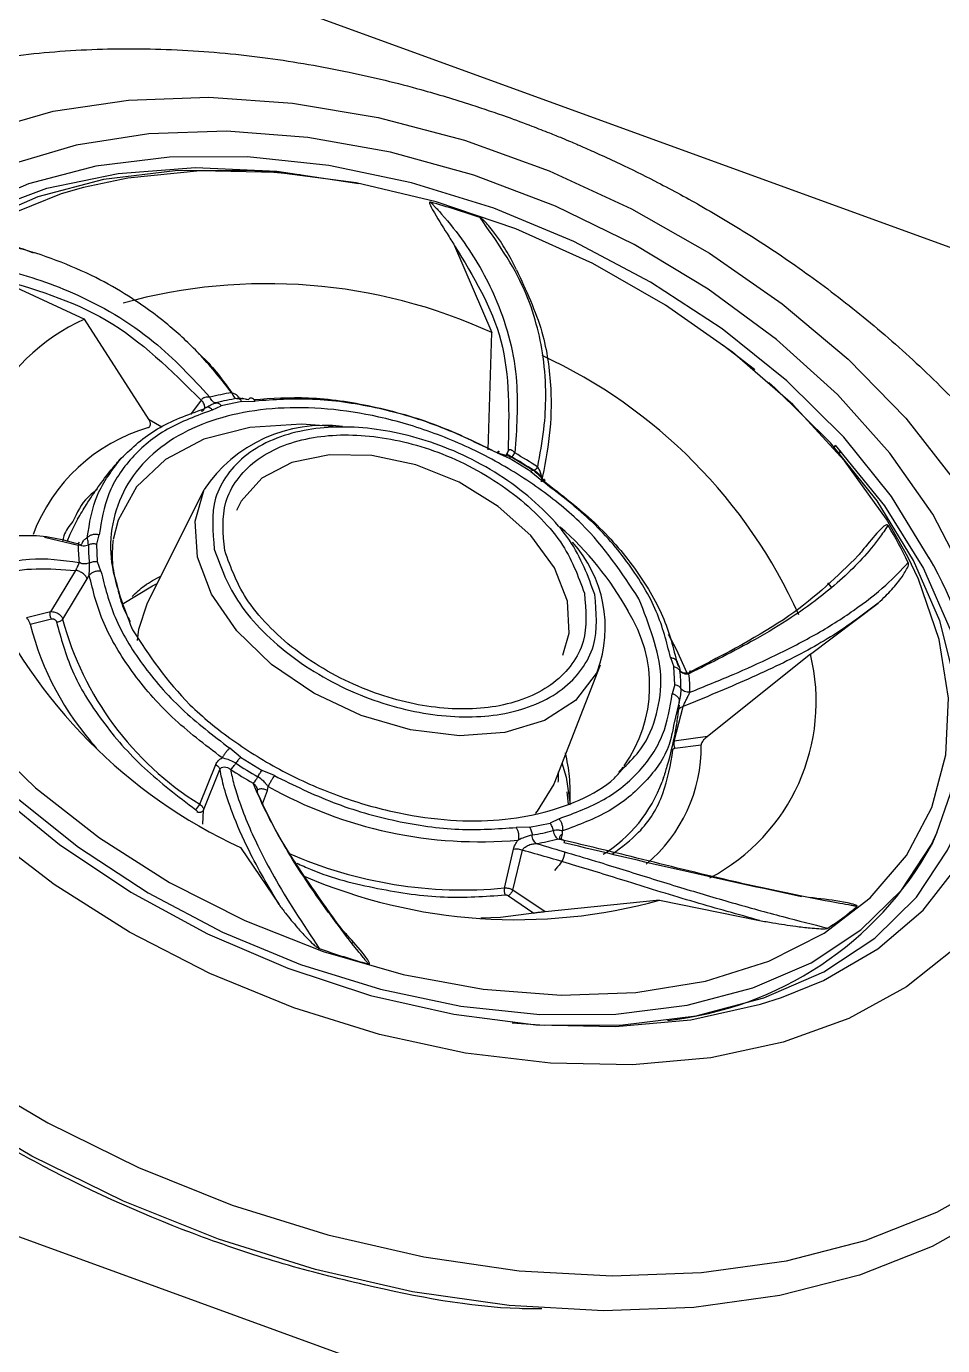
# Model space of a CAD drawing. Header units: inches. Extents: x 2 to 86, y -22 to 129.
# Drawn here: x 54.142 to 55.202, y 38.927 to 40.452 of the extents above; entities that cross this region are included whole.
import ezdxf

# ---------------------------------------------------------------- set-up
doc = ezdxf.new("R2010")
doc.units = ezdxf.units.IN
doc.header["$MEASUREMENT"] = 0
doc.layers.add('BDIM_CYAN', color=4, linetype='Continuous')

# ---------------------------------------------------------------- blocks, each defined once
blk = doc.blocks.new('2020 RHYTHM')
at = {"layer": 'BDIM_CYAN', "color": 3}
for p, q in [((49.4073, 40.4596), (54.3502, 38.6606)), ((49.1528, 39.0163), (54.7001, 36.9972))]:
    blk.add_line(p, q, dxfattribs=at)
at = {"layer": 'BDIM_CYAN'}
for p, q in [((52.2642, 39.2131), (52.3072, 39.1129)), ((51.7316, 39.1766), (51.8361, 39.1282)), ((51.911, 39.0119), (51.8361, 39.1282)), ((52.3028, 38.977), (52.3072, 39.1129)), ((52.5747, 39.0983), (52.6107, 39.0704)), ((52.6045, 39.0747), (52.605, 39.075)), ((52.6107, 39.0704), (52.6104, 39.0698)), ((51.9711, 39.0346), (51.9589, 39.0179)), ((51.9841, 39.0233), (51.9944, 39.0282)), ((52.0181, 39.0332), (51.9944, 39.0282)), ((52.0181, 39.0332), (52.0335, 39.0335)), ((51.9255, 39.0035), (51.911, 39.0119)), ((52.7032, 38.9803), (52.7042, 38.9826)), ((52.3133, 38.9735), (52.3274, 38.9674)), ((52.3147, 38.9732), (52.3298, 38.9692)), ((52.326, 38.9757), (52.3229, 38.9699)), ((52.3523, 38.9521), (52.3274, 38.9674)), ((52.3293, 38.9695), (52.3549, 38.9537)), ((52.7098, 38.9765), (52.7087, 38.9741)), ((52.7115, 38.9745), (52.7093, 38.9734)), ((52.3523, 38.9521), (52.3648, 38.9416)), ((51.9085, 38.7991), (51.9745, 38.9312)), ((51.7901, 38.8762), (51.8288, 38.8669)), ((51.8503, 38.868), (51.8531, 38.8788)), ((51.8514, 38.8477), (51.8503, 38.868)), ((51.8552, 38.8368), (51.8514, 38.8477)), ((51.8259, 38.8377), (51.7968, 38.7899)), ((51.811, 38.7814), (51.8392, 38.828)), ((51.8392, 38.828), (51.8416, 38.8321)), ((52.6952, 38.8235), (52.6997, 38.8182)), ((52.6755, 38.7407), (52.754, 38.8)), ((51.7968, 38.7899), (51.769, 38.7828)), ((51.7734, 38.7755), (51.798, 38.7817)), ((52.5137, 38.7371), (52.5176, 38.7261)), ((52.6755, 38.7407), (52.5566, 38.6458)), ((52.4323, 38.7281), (52.3787, 38.5905)), ((52.5187, 38.7059), (52.5176, 38.7261)), ((52.5211, 38.7325), (52.5236, 38.7261)), ((52.5187, 38.7059), (52.5158, 38.6951)), ((52.5239, 38.6857), (52.5174, 38.6584)), ((52.5181, 38.6403), (52.5284, 38.6805)), ((52.5236, 38.682), (52.5226, 38.6747)), ((52.5566, 38.6458), (52.5181, 38.6403)), ((52.0167, 38.6217), (52.0041, 38.6322)), ((52.5187, 38.632), (52.5493, 38.6361)), ((51.9695, 38.5673), (51.9879, 38.6131)), ((52.0167, 38.6217), (52.0415, 38.6064)), ((51.9739, 38.5605), (51.9927, 38.6075)), ((52.0557, 38.6004), (52.0415, 38.6064)), ((52.5058, 38.5986), (52.504, 38.5931)), ((52.0421, 38.5679), (52.0479, 38.5833)), ((52.0479, 38.5833), (52.0486, 38.5879)), ((52.396, 38.5675), (52.3944, 38.5818)), ((51.9732, 38.5444), (51.9739, 38.5605)), ((52.3508, 38.5407), (52.3355, 38.5404)), ((52.3508, 38.5407), (52.3746, 38.5456)), ((52.3849, 38.5505), (52.3746, 38.5456)), ((52.3875, 38.5267), (52.3888, 38.5326)), ((52.3888, 38.5326), (52.3887, 38.5364)), ((52.8219, 38.5345), (52.8154, 38.5199)), ((52.0166, 38.5172), (52.0612, 38.4512)), ((52.3218, 38.4704), (52.3324, 38.5155)), ((52.3315, 38.4681), (52.3425, 38.5142)), ((52.3265, 38.4614), (52.3557, 38.4413)), ((52.3687, 38.4428), (52.3315, 38.4681)), ((52.5011, 38.4563), (52.3687, 38.4428)), ((52.5011, 38.4563), (52.6168, 38.4329)), ((52.148, 38.4066), (52.1451, 38.4072))]:
    blk.add_line(p, q, dxfattribs=at)
at = {"layer": 'BDIM_CYAN', "flags": 128}
for points in [[(52.8431, 38.401), (52.7868, 38.3562), (52.7201, 38.3196), (52.6441, 38.2921), (52.5603, 38.2742), (52.47, 38.266), (52.3749, 38.2679), (52.2768, 38.2796), (52.1773, 38.3012), (52.0782, 38.332), (51.9813, 38.3717), (51.8884, 38.4195), (51.8011, 38.4745), (51.7209, 38.5357)], [(51.7198, 39.3458), (51.7999, 39.3686), (51.8871, 39.3817), (51.98, 39.3848), (52.0768, 39.378), (52.1759, 39.3613), (52.2754, 39.3351), (52.3736, 39.2997), (52.4687, 39.2559), (52.559, 39.2044), (52.643, 39.1461), (52.7191, 39.0821), (52.7859, 39.0136), (52.8423, 38.9416)], [(52.6421, 38.3438), (52.6905, 38.3635), (52.7536, 38.4), (52.806, 38.4448), (52.8466, 38.4971)], [(52.8545, 38.8308), (52.8169, 38.9028), (52.7673, 38.9734), (52.7067, 39.0412), (52.6363, 39.1048), (52.5574, 39.163), (52.4717, 39.2147), (52.3807, 39.2588), (52.2862, 39.2946), (52.1901, 39.3213), (52.0943, 39.3384), (52.0005, 39.3455), (51.9107, 39.3425), (51.8266, 39.3296), (51.7498, 39.3068)], [(51.6942, 38.2576), (51.7939, 38.1987), (51.8987, 38.1472), (52.0071, 38.1038), (52.1176, 38.0692), (52.2287, 38.0438), (52.3387, 38.0279), (52.4463, 38.0219), (52.5497, 38.0257), (52.6477, 38.0394), (52.7388, 38.0627), (52.8217, 38.0954), (52.8953, 38.1368)], [(52.8129, 38.852), (52.7693, 38.923), (52.7141, 38.9918), (52.6483, 39.057), (52.5734, 39.1172), (52.4907, 39.1712), (52.4021, 39.218), (52.3093, 39.2565), (52.2141, 39.2861), (52.1187, 39.306), (52.0248, 39.3159), (51.9344, 39.3156), (51.8493, 39.3051), (51.7713, 39.2846), (51.702, 39.2545), (51.6427, 39.2154), (51.5947, 39.1681), (51.5589, 39.1137), (51.5522, 39.0996)], [(51.5613, 39.1155), (51.6015, 39.1692), (51.6542, 39.2151), (51.7183, 39.2521), (51.7925, 39.2796), (51.8751, 39.2968), (51.9645, 39.3035), (52.0586, 39.2994), (52.1534, 39.2852)], [(51.9409, 39.2999), (51.8582, 39.2896), (51.7824, 39.2697), (51.715, 39.2404), (51.6574, 39.2025), (51.6107, 39.1565), (51.576, 39.1036), (51.5695, 39.0901)], [(52.7882, 38.8533), (52.7636, 38.8968), (52.7148, 38.9646), (52.6551, 39.0295), (52.5856, 39.0899), (52.508, 39.1446), (52.4238, 39.1925), (52.3348, 39.2326), (52.243, 39.2639), (52.1503, 39.2858), (52.0586, 39.2978), (51.97, 39.2998), (51.8863, 39.2915), (51.835, 39.2807)], [(52.0857, 39.2953), (52.0288, 39.3002), (51.9409, 39.2999)], [(51.835, 39.2807), (51.8093, 39.2733), (51.7406, 39.2456), (51.6817, 39.2088), (51.6339, 39.1637), (51.5982, 39.1115), (51.5753, 39.0531), (51.5657, 38.9897), (51.5697, 38.9229), (51.5871, 38.8539), (51.6176, 38.7843)], [(52.891, 38.0978), (52.8164, 38.0558), (52.7324, 38.0227), (52.6401, 37.9991), (52.5409, 37.9853), (52.4361, 37.9814), (52.3272, 37.9875), (52.2156, 38.0035), (52.1031, 38.0293), (51.9912, 38.0644), (51.8814, 38.1083), (51.7752, 38.1605), (51.6743, 38.2201)], [(51.5695, 39.0901), (51.5538, 39.0447), (51.5448, 38.9811), (51.5489, 38.9141), (51.5663, 38.845), (51.5965, 38.7752), (51.6388, 38.7062), (51.6925, 38.6393), (51.7564, 38.576), (51.8293, 38.5175), (51.9097, 38.4649), (51.9958, 38.4195), (52.0861, 38.382), (52.1785, 38.3533), (52.2713, 38.3339), (52.3626, 38.3243), (52.4505, 38.3246), (52.5332, 38.3348), (52.609, 38.3548), (52.6764, 38.384), (52.734, 38.422), (52.7807, 38.4679), (52.8154, 38.5208), (52.8219, 38.5344)], [(52.8219, 38.5344), (52.8376, 38.5797), (52.8466, 38.6433), (52.8424, 38.7103), (52.8251, 38.7794), (52.7949, 38.8492), (52.7526, 38.9182), (52.6989, 38.9851), (52.6349, 39.0485), (52.6276, 39.0549)], [(52.1239, 39.0042), (52.0872, 39.0067), (52.0274, 39.003), (51.9741, 38.9893), (51.9298, 38.9661), (51.8963, 38.9344), (51.8752, 38.8958), (51.8694, 38.8734)], [(52.7042, 38.9826), (52.7613, 38.9124), (52.8062, 38.8399), (52.8381, 38.7665), (52.8561, 38.6938), (52.86, 38.6234), (52.8496, 38.5567), (52.8376, 38.5215)], [(52.3946, 38.8022), (52.3795, 38.8406), (52.3522, 38.878), (52.3146, 38.9117), (52.2693, 38.9396), (52.2194, 38.9597), (52.1683, 38.9705), (52.1194, 38.9715), (52.0761, 38.9625), (52.0414, 38.9442), (52.0175, 38.9177), (52.0121, 38.9069)], [(51.9668, 38.8532), (51.964, 38.8946), (51.9745, 38.9312)], [(51.8163, 38.871), (51.8196, 38.8796), (51.8292, 38.8988)], [(51.6176, 38.7843), (51.6605, 38.7154), (51.7149, 38.6489), (51.7797, 38.5861), (51.8534, 38.5284), (51.9346, 38.4769), (52.0214, 38.4328), (52.112, 38.3971), (52.2045, 38.3704), (52.297, 38.3534), (52.3874, 38.3464), (52.4738, 38.3495), (52.5543, 38.3628), (52.6274, 38.3858), (52.6913, 38.4182), (52.7448, 38.4592), (52.7867, 38.508), (52.8161, 38.5635), (52.8323, 38.6245), (52.8352, 38.6898), (52.8244, 38.7579), (52.8004, 38.8274), (52.7882, 38.8533)], [(52.4294, 38.7213), (52.428, 38.7185), (52.4039, 38.6873), (52.368, 38.6641), (52.3224, 38.6502), (52.2698, 38.6466), (52.2132, 38.6533), (52.1559, 38.67), (52.1013, 38.6957), (52.0525, 38.729), (52.0124, 38.7679), (51.9832, 38.8101), (51.9668, 38.8532)], [(51.8797, 38.7985), (51.9147, 38.82), (51.9203, 38.8225)], [(51.8973, 38.7566), (51.8989, 38.7698), (51.9085, 38.7991)], [(52.3891, 38.7397), (52.3966, 38.7653), (52.3946, 38.8022)], [(52.5109, 38.7639), (52.5203, 38.7466), (52.5325, 38.7191)], [(51.5922, 38.7461), (51.6116, 38.717), (51.6668, 38.6477), (51.7325, 38.5818), (51.8073, 38.5208), (51.8898, 38.4657), (51.9784, 38.4176), (52.0714, 38.3776), (52.1669, 38.3463), (52.2631, 38.3244), (52.3581, 38.3122), (52.4501, 38.3101), (52.5373, 38.3181), (52.618, 38.336), (52.6421, 38.3438)], [(52.3882, 38.615), (52.393, 38.5988), (52.3977, 38.5673)], [(52.3787, 38.5905), (52.3597, 38.5591), (52.3574, 38.5565)], [(52.3975, 38.5668), (52.3976, 38.5679), (52.3977, 38.5846)], [(52.3306, 38.3147), (52.3682, 38.312), (52.4586, 38.3123), (52.5436, 38.3228), (52.6216, 38.3433), (52.691, 38.3734), (52.7502, 38.4125), (52.7982, 38.4597), (52.834, 38.5142), (52.8406, 38.5282)], [(52.3557, 38.4413), (52.3172, 38.4365), (52.2945, 38.4354)]]:
    blk.add_lwpolyline(points, dxfattribs=at)
at = {"layer": 'BDIM_CYAN'}
for centre, radius, start, end in [((51.9637, 38.2942), 1.007, 70.8814, 74.2885), ((52.0472, 38.5428), 0.6265, 65.4853, 105.3925), ((51.9314, 38.9173), 0.2315, 114.3025, 193.6942), ((52.1131, 38.5397), 0.6018, 24.1922, 65.2153), ((52.0592, 38.7271), 0.3205, 99.4756, 104.0669), ((52.0638, 38.7305), 0.3103, 99.4753, 104.0676), ((51.9666, 38.8084), 0.2026, 106.1854, 159.5625), ((52.1131, 38.8389), 0.1665, 82.5908, 146.344), ((52.0599, 38.5015), 0.54, 56.8296, 60.0036), ((52.0551, 38.4907), 0.5575, 56.8296, 60.0036), ((52.1534, 38.6192), 0.3554, 28.8684, 49.083), ((52.2948, 38.6043), 0.5502, 26.1355, 31.2337), ((52.0156, 38.8678), 0.1868, 179.8483, 186.4293), ((52.0216, 38.8668), 0.1809, 179.8483, 186.4293), ((52.2907, 38.7718), 0.1476, 339.9785, 41.9592), ((52.4922, 38.6615), 0.3731, 339.0694, 30.7162), ((52.2689, 39.0636), 0.6018, 204.1922, 245.2153), ((52.1615, 38.8751), 0.3629, 194.9678, 238.0384), ((52.3288, 38.7045), 0.1609, 324.7865, 32.4304), ((52.0998, 38.8586), 0.3369, 194.2816, 222.1367), ((52.4522, 38.6857), 0.23, 297.775, 13.8445), ((52.3449, 38.7015), 0.1809, 359.8483, 6.4293), ((52.5316, 38.7315), 0.0124, 240.713, 289.4296), ((52.3495, 38.6973), 0.1868, 359.8483, 6.4294), ((52.3724, 38.6338), 0.1769, 309.8153, 0.7458), ((52.5275, 38.6369), 0.0101, 159.7923, 208.6975), ((52.3066, 39.0668), 0.54, 236.8296, 240.0036), ((52.3099, 39.0744), 0.5575, 236.8296, 240.0036), ((52.293, 39.0226), 0.4987, 240.6555, 275.1344), ((52.3481, 38.6504), 0.1661, 301.9341, 339.8208), ((51.9494, 38.5771), 0.0223, 313.4393, 333.9202), ((52.3027, 38.8378), 0.3103, 279.4753, 284.0676), ((52.3059, 38.8379), 0.3204, 279.4753, 284.0676), ((52.2742, 38.9699), 0.5017, 246.2343, 275.4491), ((52.468, 38.7123), 0.3972, 276.1069, 331.0339), ((52.3353, 39.0559), 0.6221, 246.7799, 285.4566), ((52.3314, 38.4675), 0.01, 162.9052, 209.8396), ((52.5065, 38.7136), 0.3459, 303.1655, 310.1135), ((52.4373, 39.3519), 1.007, 250.8814, 254.2885)]:
    blk.add_arc(centre, radius, start, end, dxfattribs=at)
for points, knots in [([(51.4487, 39.332), (51.4643, 39.3412), (51.504, 39.3646), (51.5755, 39.3928), (51.6617, 39.4178), (51.7536, 39.4341), (51.85, 39.4418), (51.9487, 39.4408), (52.0463, 39.4316), (52.1386, 39.4157), (52.2173, 39.3966), (52.2781, 39.3783), (52.3208, 39.3638), (52.3508, 39.3526), (52.3719, 39.3444), (52.3868, 39.3384), (52.3972, 39.334), (52.4046, 39.3309), (52.4098, 39.3286), (52.4155, 39.3262), (52.4195, 39.3244), (52.4223, 39.3231)], [0, 0, 0, 0, 0.06191, 0.156842, 0.250113, 0.345909, 0.443522, 0.540165, 0.635517, 0.725691, 0.80583, 0.862631, 0.902841, 0.93129, 0.951412, 0.965642, 0.975705, 0.98282, 0.987852, 0.99141, 1, 1, 1, 1]), ([(52.4223, 39.3231), (52.4255, 39.3217), (52.4364, 39.3168), (52.4609, 39.3055), (52.5, 39.2862), (52.5518, 39.2582), (52.6119, 39.2221), (52.6765, 39.1782), (52.7425, 39.1273), (52.8076, 39.0699), (52.8701, 39.006), (52.928, 38.9365), (52.9802, 38.8611), (53.025, 38.781), (53.0594, 38.6986), (53.077, 38.6408), (53.0827, 38.6111), (53.0832, 38.6081)], [0, 0, 0, 0, 0.00958, 0.0332226, 0.074993, 0.1305625, 0.1967934, 0.2705961, 0.349877, 0.4331513, 0.5199221, 0.6103535, 0.7024394, 0.7984501, 0.8966915, 0.9895439, 1, 1, 1, 1]), ([(52.2364, 39.2636), (52.2363, 39.2637), (52.236, 39.2637), (52.2357, 39.2637), (52.2354, 39.2636), (52.2352, 39.2633), (52.2351, 39.2626), (52.2359, 39.2596), (52.2425, 39.2477), (52.2527, 39.2318), (52.2613, 39.2178), (52.2642, 39.2131)], [0, 0, 0, 0, 0.005501, 0.011055, 0.016084, 0.02158, 0.030977, 0.060324, 0.195274, 0.730604, 1, 1, 1, 1]), ([(52.2364, 39.2636), (52.2369, 39.2631), (52.2384, 39.2616), (52.2426, 39.257), (52.2558, 39.2425), (52.2835, 39.2075), (52.3185, 39.1446), (52.34, 39.0621), (52.3358, 39.0012), (52.3339, 38.9736)], [0, 0, 0, 0, 0.007325, 0.019566, 0.058651, 0.192116, 0.441769, 0.746986, 1, 1, 1, 1]), ([(52.3356, 39.1854), (52.3335, 39.1895), (52.3281, 39.2007), (52.3189, 39.216), (52.3094, 39.2294), (52.3029, 39.2373), (52.2986, 39.2418), (52.296, 39.2442), (52.2944, 39.2453), (52.2937, 39.2456), (52.2935, 39.2457)], [0, 0, 0, 0, 0.191797, 0.519572, 0.729704, 0.856737, 0.930022, 0.970712, 0.992634, 1, 1, 1, 1]), ([(52.3602, 38.9574), (52.3629, 38.9719), (52.3681, 38.9997), (52.3703, 39.0421), (52.3677, 39.083), (52.3592, 39.1237), (52.3399, 39.1801), (52.3127, 39.2186), (52.2935, 39.2457)], [0, 0, 0, 0, 0.135552, 0.260798, 0.405842, 0.535564, 0.673856, 1, 1, 1, 1]), ([(51.7772, 39.2046), (51.7734, 39.2061), (51.7614, 39.2108), (51.744, 39.2161), (51.7272, 39.2201), (51.7168, 39.2219), (51.7108, 39.2226), (51.7076, 39.2226), (51.7059, 39.2224), (51.7054, 39.2222), (51.7053, 39.2221)], [0, 0, 0, 0, 0.162069, 0.501962, 0.719847, 0.851551, 0.927518, 0.969688, 0.992402, 1, 1, 1, 1]), ([(52.0064, 39.0432), (51.9949, 39.0578), (51.9733, 39.0852), (51.9331, 39.1228), (51.8921, 39.1528), (51.8476, 39.178), (51.8038, 39.197), (51.7556, 39.2125), (51.7224, 39.2189), (51.7053, 39.2221)], [0, 0, 0, 0, 0.154271, 0.288952, 0.454424, 0.575072, 0.714225, 0.852753, 1, 1, 1, 1]), ([(52.2642, 39.2131), (52.2857, 39.1778), (52.3292, 39.1063), (52.3271, 39.0195), (52.326, 38.9757)], [0, 0, 0, 0, 0.495173, 1, 1, 1, 1]), ([(51.6716, 39.1971), (51.6725, 39.197), (51.6748, 39.1968), (51.6815, 39.1961), (51.7029, 39.1935), (51.7516, 39.1848), (51.8293, 39.1593), (51.9145, 39.1099), (51.9605, 39.0604), (51.9813, 39.038)], [0, 0, 0, 0, 0.007325, 0.019566, 0.05865, 0.192116, 0.441769, 0.746986, 1, 1, 1, 1]), ([(52.3356, 39.1854), (52.3467, 39.1617), (52.3673, 39.1183), (52.3766, 39.0526), (52.3753, 38.9944), (52.368, 38.9579), (52.3645, 38.94)], [0, 0, 0, 0, 0.317509, 0.583481, 0.794833, 1, 1, 1, 1]), ([(51.7316, 39.1766), (51.7767, 39.1635), (51.8676, 39.137), (51.9364, 39.069), (51.9711, 39.0346)], [0, 0, 0, 0, 0.495173, 1, 1, 1, 1]), ([(51.9678, 39.0888), (51.9695, 39.0873), (51.9844, 39.0741), (51.9961, 39.0577), (52.0065, 39.0432)], [0, 0, 0, 0, 0.1123033, 1, 1, 1, 1]), ([(52.0135, 39.0389), (52.0135, 39.039), (52.0129, 39.0402), (52.0105, 39.0418), (52.0078, 39.0427), (52.0064, 39.0432)], [0, 0, 0, 0, 0.055258, 0.531719, 1, 1, 1, 1]), ([(52.4772, 38.805), (52.4576, 38.8347), (52.4275, 38.8805), (52.3621, 38.9337), (52.3044, 38.9695), (52.2413, 38.9975), (52.1581, 39.0221), (52.057, 39.0309), (51.9712, 39.0105), (51.918, 38.9775), (51.8873, 38.9437), (51.8694, 38.9033), (51.8619, 38.8455), (51.88, 38.7991), (51.8917, 38.7689)], [0, 0, 0, 0, 0.119728, 0.18418, 0.25, 0.31582, 0.380272, 0.5, 0.619728, 0.68418, 0.75, 0.81582, 0.880272, 1, 1, 1, 1]), ([(51.8787, 38.9675), (51.8916, 38.9797), (51.9174, 39.004), (51.9556, 39.0178), (51.9747, 39.0247)], [0, 0, 0, 0, 0.5, 1, 1, 1, 1]), ([(51.9813, 39.038), (51.9803, 39.0381), (51.9784, 39.0383), (51.9757, 39.0379), (51.9738, 39.0372), (51.9727, 39.0365), (51.9717, 39.0356), (51.9713, 39.035), (51.9711, 39.0346)], [0, 0, 0, 0, 0.2775578, 0.5325236, 0.6518255, 0.7672317, 0.8821311, 1, 1, 1, 1]), ([(51.9715, 39.0218), (51.972, 39.022), (51.9731, 39.0224), (51.9743, 39.0234), (51.9751, 39.025), (51.9753, 39.0269), (51.9749, 39.029), (51.974, 39.0311), (51.9727, 39.0331), (51.9716, 39.0341), (51.9711, 39.0346)], [0, 0, 0, 0, 0.112211, 0.235183, 0.366441, 0.502102, 0.637431, 0.767756, 0.88937, 1, 1, 1, 1]), ([(51.9747, 39.0247), (51.9757, 39.0253), (51.9771, 39.0261), (51.9793, 39.0274), (51.9816, 39.0288), (51.9849, 39.0305), (51.9872, 39.0312), (51.9884, 39.0315)], [0, 0, 0, 0, 0.224307, 0.303573, 0.473827, 0.745729, 1, 1, 1, 1]), ([(51.9884, 39.0315), (51.9877, 39.0315), (51.9863, 39.0316), (51.9842, 39.0331), (51.9825, 39.0353), (51.9817, 39.0371), (51.9813, 39.038)], [0, 0, 0, 0, 0.266689, 0.531115, 0.778754, 1, 1, 1, 1]), ([(51.9884, 39.0315), (51.9889, 39.0315), (51.9899, 39.0315), (51.9915, 39.0309), (51.993, 39.0298), (51.9939, 39.0287), (51.9944, 39.0282)], [0, 0, 0, 0, 0.257259, 0.51339, 0.762603, 1, 1, 1, 1]), ([(52.0127, 39.0366), (52.0154, 39.0367), (52.0202, 39.0368), (52.024, 39.0357), (52.0257, 39.0352)], [0, 0, 0, 0, 0.571399, 1, 1, 1, 1]), ([(52.0136, 39.039), (52.014, 39.0385), (52.0148, 39.0374), (52.0164, 39.0366), (52.0181, 39.0364), (52.0188, 39.0368), (52.0191, 39.0371)], [0, 0, 0, 0, 0.234525, 0.485785, 0.743967, 1, 1, 1, 1]), ([(52.0319, 39.0354), (52.0527, 39.0368), (52.0965, 39.0397), (52.1689, 39.0289), (52.2441, 39.0078), (52.2912, 38.9848), (52.3147, 38.9732)], [0, 0, 0, 0, 0.232978, 0.488652, 0.744326, 1, 1, 1, 1]), ([(52.3133, 38.9735), (52.2908, 38.9845), (52.2452, 39.0068), (52.1721, 39.0275), (52.0996, 39.038), (52.0553, 39.035), (52.0335, 39.0335)], [0, 0, 0, 0, 0.247011, 0.5, 0.752989, 1, 1, 1, 1]), ([(51.9841, 39.0233), (51.966, 39.0166), (51.9294, 39.003), (51.8891, 38.9692), (51.8612, 38.9278), (51.8558, 38.895), (51.8531, 38.8788)], [0, 0, 0, 0, 0.2470114, 0.5, 0.7529886, 1, 1, 1, 1]), ([(51.9101, 39.0029), (51.9104, 39.003), (51.9111, 39.0033), (51.9119, 39.0043), (51.9123, 39.0055), (51.9125, 39.0071), (51.9122, 39.0093), (51.9114, 39.0109), (51.911, 39.0119)], [0, 0, 0, 0, 0.127615, 0.255978, 0.37429, 0.494233, 0.689359, 1, 1, 1, 1]), ([(52.4262, 38.8098), (52.4185, 38.831), (52.4067, 38.8636), (52.3705, 38.9054), (52.336, 38.9353), (52.2959, 38.961), (52.2401, 38.987), (52.1676, 39.0055), (52.0996, 39.0037), (52.053, 38.9898), (52.0227, 38.9725), (52.0003, 38.9493), (51.9817, 38.914), (51.9844, 38.8825), (51.9863, 38.8621)], [0, 0, 0, 0, 0.119728, 0.18418, 0.25, 0.31582, 0.380272, 0.5, 0.619728, 0.68418, 0.75, 0.81582, 0.880272, 1, 1, 1, 1]), ([(51.9983, 38.8606), (51.9965, 38.88), (51.9939, 38.9098), (52.0115, 38.9431), (52.0327, 38.965), (52.0614, 38.9814), (52.1055, 38.9945), (52.1697, 38.9963), (52.2383, 38.9788), (52.291, 38.9541), (52.3289, 38.9298), (52.3615, 38.9016), (52.3957, 38.8621), (52.4069, 38.8313), (52.4142, 38.8113)], [0, 0, 0, 0, 0.119728, 0.18418, 0.25, 0.31582, 0.380272, 0.5, 0.619728, 0.68418, 0.75, 0.81582, 0.880272, 1, 1, 1, 1]), ([(51.8282, 38.897), (51.8316, 38.9027), (51.8432, 38.9221), (51.8602, 38.9462), (51.875, 38.9633), (51.879, 38.9679)], [0, 0, 0, 0, 0.232225, 0.793032, 1, 1, 1, 1]), ([(51.8394, 38.8754), (51.842, 38.8925), (51.8473, 38.9266), (51.8683, 38.9539), (51.8787, 38.9675)], [0, 0, 0, 0, 0.5, 1, 1, 1, 1]), ([(52.3234, 38.9708), (52.3234, 38.9708), (52.324, 38.9712), (52.3249, 38.9722), (52.3258, 38.9739), (52.3259, 38.9751), (52.326, 38.9757)], [0, 0, 0, 0, 0.002645, 0.361145, 0.695682, 1, 1, 1, 1]), ([(52.3295, 38.9692), (52.3287, 38.9697), (52.3271, 38.9707), (52.3255, 38.9716), (52.3245, 38.972), (52.3241, 38.9715), (52.3239, 38.9712)], [0, 0, 0, 0, 0.280426, 0.567831, 0.799762, 1, 1, 1, 1]), ([(52.3339, 38.9736), (52.3331, 38.9744), (52.3317, 38.9759), (52.3297, 38.977), (52.3283, 38.9773), (52.3273, 38.9771), (52.3265, 38.9766), (52.3262, 38.976), (52.326, 38.9757)], [0, 0, 0, 0, 0.277554, 0.532524, 0.651828, 0.767234, 0.882133, 1, 1, 1, 1]), ([(52.3298, 38.9692), (52.3299, 38.9691), (52.3301, 38.9688), (52.3311, 38.9698), (52.3324, 38.9714), (52.3334, 38.9729), (52.3339, 38.9736)], [0, 0, 0, 0, 0.266689, 0.531115, 0.778754, 1, 1, 1, 1]), ([(52.3553, 38.9535), (52.3579, 38.9512), (52.3626, 38.9473), (52.3664, 38.9425), (52.368, 38.9404)], [0, 0, 0, 0, 0.571403, 1, 1, 1, 1]), ([(52.3651, 38.9444), (52.3647, 38.9451), (52.364, 38.9465), (52.3619, 38.9489), (52.3592, 38.9513), (52.357, 38.9527), (52.3559, 38.9534)], [0, 0, 0, 0, 0.2330076, 0.4808996, 0.7379576, 1, 1, 1, 1]), ([(52.3645, 38.94), (52.3647, 38.9405), (52.365, 38.9417), (52.3652, 38.9445), (52.3645, 38.9485), (52.3628, 38.9533), (52.361, 38.956), (52.3602, 38.9574)], [0, 0, 0, 0, 0.111469, 0.230184, 0.482261, 0.743373, 1, 1, 1, 1]), ([(52.5137, 38.7371), (52.5093, 38.7548), (52.5003, 38.7907), (52.4675, 38.8452), (52.4229, 38.8972), (52.384, 38.9269), (52.3648, 38.9416)], [0, 0, 0, 0, 0.247011, 0.5, 0.752989, 1, 1, 1, 1]), ([(52.368, 38.9404), (52.388, 38.925), (52.4281, 38.8942), (52.474, 38.8407), (52.5078, 38.7847), (52.5171, 38.7476), (52.5217, 38.7291)], [0, 0, 0, 0, 0.25, 0.5, 0.75, 1, 1, 1, 1]), ([(51.8508, 38.9311), (51.8471, 38.9283), (51.8341, 38.9183), (51.8275, 38.9044), (51.8228, 38.8943)], [0, 0, 0, 0, 0.279784, 1, 1, 1, 1]), ([(51.8228, 38.8943), (51.8185, 38.8891), (51.8129, 38.8821), (51.8113, 38.8734), (51.8108, 38.8712)], [0, 0, 0, 0, 0.751832, 1, 1, 1, 1]), ([(52.7652, 38.8896), (52.7649, 38.8892), (52.7642, 38.888), (52.7617, 38.8844), (52.7538, 38.873), (52.7329, 38.847), (52.6885, 38.8056), (52.6193, 38.7601), (52.5613, 38.7312), (52.5351, 38.7182)], [0, 0, 0, 0, 0.007324, 0.019564, 0.058649, 0.192116, 0.441769, 0.746986, 1, 1, 1, 1]), ([(52.7652, 38.8896), (52.7652, 38.8897), (52.7651, 38.8899), (52.7648, 38.8901), (52.7645, 38.8902), (52.764, 38.8903), (52.7631, 38.8902), (52.7603, 38.8888), (52.752, 38.8809), (52.7423, 38.869), (52.7338, 38.8585), (52.7309, 38.8549)], [0, 0, 0, 0, 0.0054864, 0.0110267, 0.0160424, 0.0215241, 0.0308969, 0.0601677, 0.194769, 0.7287144, 1, 1, 1, 1]), ([(51.8288, 38.8683), (51.8179, 38.8712), (51.797, 38.8768), (51.7639, 38.8787), (51.7318, 38.8754), (51.7001, 38.8661), (51.6697, 38.8511), (51.6396, 38.8295), (51.6215, 38.8096), (51.6123, 38.7995)], [0, 0, 0, 0, 0.136039, 0.261937, 0.40799, 0.540278, 0.678402, 0.83502, 1, 1, 1, 1]), ([(51.8334, 38.87), (51.8344, 38.8712), (51.8365, 38.8739), (51.8384, 38.8749), (51.8394, 38.8754)], [0, 0, 0, 0, 0.459354, 1, 1, 1, 1]), ([(51.8407, 38.8672), (51.8406, 38.8692), (51.8404, 38.8727), (51.8397, 38.8746), (51.8394, 38.8754)], [0, 0, 0, 0, 0.571403, 1, 1, 1, 1]), ([(51.8693, 38.8726), (51.8692, 38.8724), (51.8691, 38.8716), (51.8679, 38.8579), (51.8685, 38.8389), (51.8727, 38.8246), (51.8741, 38.8196)], [0, 0, 0, 0, 0.089767, 0.387839, 0.787053, 1, 1, 1, 1]), ([(51.8288, 38.8669), (51.829, 38.8674), (51.8294, 38.8684), (51.83, 38.8697), (51.8302, 38.8705), (51.8299, 38.8702), (51.8292, 38.869), (51.8288, 38.8683)], [0, 0, 0, 0, 0.111469, 0.230184, 0.482261, 0.743373, 1, 1, 1, 1]), ([(51.8334, 38.87), (51.8334, 38.8695), (51.8332, 38.8685), (51.8323, 38.8675), (51.8308, 38.8669), (51.8295, 38.8669), (51.8288, 38.8669)], [0, 0, 0, 0, 0.245337, 0.5, 0.754663, 1, 1, 1, 1]), ([(51.9863, 38.8621), (51.9939, 38.8409), (52.0058, 38.8083), (52.042, 38.7665), (52.0764, 38.7366), (52.1165, 38.7109), (52.1723, 38.6849), (52.2449, 38.6664), (52.3128, 38.6682), (52.3594, 38.6821), (52.3898, 38.6994), (52.4121, 38.7226), (52.4308, 38.7579), (52.428, 38.7894), (52.4262, 38.8098)], [0, 0, 0, 0, 0.119728, 0.18418, 0.25, 0.31582, 0.380272, 0.5, 0.619728, 0.68418, 0.75, 0.81582, 0.880272, 1, 1, 1, 1]), ([(52.4142, 38.8113), (52.4159, 38.7919), (52.4185, 38.7621), (52.4009, 38.7287), (52.3798, 38.7069), (52.3511, 38.6905), (52.307, 38.6773), (52.2428, 38.6756), (52.1742, 38.6931), (52.1214, 38.7178), (52.0835, 38.7421), (52.0509, 38.7703), (52.0167, 38.8098), (52.0055, 38.8406), (51.9983, 38.8606)], [0, 0, 0, 0, 0.119728, 0.18418, 0.25, 0.31582, 0.380272, 0.5, 0.619728, 0.68418, 0.75, 0.81582, 0.880272, 1, 1, 1, 1]), ([(51.6358, 38.7565), (51.6361, 38.757), (51.637, 38.7584), (51.6396, 38.7625), (51.6481, 38.7751), (51.6692, 38.8016), (51.7101, 38.8351), (51.7682, 38.8556), (51.8107, 38.8496), (51.83, 38.8469)], [0, 0, 0, 0, 0.007324, 0.019565, 0.058649, 0.192116, 0.441769, 0.746986, 1, 1, 1, 1]), ([(51.666, 38.782), (51.6888, 38.8026), (51.7348, 38.8443), (51.7953, 38.8399), (51.8259, 38.8377)], [0, 0, 0, 0, 0.4948681, 1, 1, 1, 1]), ([(51.83, 38.8469), (51.8297, 38.8463), (51.8293, 38.8452), (51.8284, 38.8431), (51.8276, 38.8413), (51.827, 38.84), (51.8264, 38.8387), (51.8261, 38.838), (51.8259, 38.8377)], [0, 0, 0, 0, 0.277559, 0.532523, 0.651824, 0.76723, 0.88213, 1, 1, 1, 1]), ([(51.8418, 38.8465), (51.8408, 38.8461), (51.8387, 38.8453), (51.8353, 38.8452), (51.8322, 38.8457), (51.8307, 38.8465), (51.83, 38.8469)], [0, 0, 0, 0, 0.266689, 0.531115, 0.778754, 1, 1, 1, 1]), ([(51.8416, 38.8321), (51.8417, 38.8332), (51.8417, 38.8347), (51.8419, 38.8372), (51.842, 38.8399), (51.8421, 38.8433), (51.8419, 38.8455), (51.8418, 38.8465)], [0, 0, 0, 0, 0.223737, 0.303286, 0.472303, 0.744397, 1, 1, 1, 1]), ([(51.8418, 38.8465), (51.8426, 38.8468), (51.8441, 38.8474), (51.8466, 38.8479), (51.8491, 38.8481), (51.8506, 38.8479), (51.8514, 38.8477)], [0, 0, 0, 0, 0.257259, 0.51339, 0.762603, 1, 1, 1, 1]), ([(52.7309, 38.8549), (52.7067, 38.8311), (52.6579, 38.783), (52.5767, 38.741), (52.5358, 38.7198)], [0, 0, 0, 0, 0.4948685, 1, 1, 1, 1]), ([(52.5363, 38.6968), (52.553, 38.7036), (52.5858, 38.7169), (52.6346, 38.7388), (52.6823, 38.7633), (52.7264, 38.7911), (52.7624, 38.8192), (52.7804, 38.838), (52.7887, 38.8467)], [0, 0, 0, 0, 0.154219, 0.301464, 0.47799, 0.661716, 0.843633, 1, 1, 1, 1]), ([(52.754, 38.8), (52.757, 38.8028), (52.7649, 38.8102), (52.7746, 38.8211), (52.7825, 38.8314), (52.7866, 38.839), (52.7895, 38.8435), (52.7888, 38.8464), (52.7887, 38.8467)], [0, 0, 0, 0, 0.191782, 0.518998, 0.728969, 0.85611, 0.98384, 1, 1, 1, 1]), ([(51.8392, 38.828), (51.8391, 38.8284), (51.8387, 38.8294), (51.8376, 38.8311), (51.836, 38.8329), (51.834, 38.8345), (51.8318, 38.8359), (51.8296, 38.8369), (51.8276, 38.8375), (51.8265, 38.8376), (51.8259, 38.8377)], [0, 0, 0, 0, 0.112211, 0.235183, 0.366441, 0.502102, 0.637431, 0.767757, 0.889371, 1, 1, 1, 1]), ([(51.9954, 38.6208), (51.9753, 38.6362), (51.9352, 38.6669), (51.8894, 38.7204), (51.8555, 38.7764), (51.8462, 38.8135), (51.8416, 38.8321)], [0, 0, 0, 0, 0.25, 0.5, 0.75, 1, 1, 1, 1]), ([(51.8552, 38.8368), (51.8597, 38.819), (51.8686, 38.7831), (51.9014, 38.7287), (51.9461, 38.6767), (51.9849, 38.6469), (52.0041, 38.6322)], [0, 0, 0, 0, 0.247011, 0.5, 0.752989, 1, 1, 1, 1]), ([(51.8915, 38.8077), (51.896, 38.812), (51.9059, 38.8215), (51.918, 38.8278), (51.9246, 38.8312)], [0, 0, 0, 0, 0.458071, 1, 1, 1, 1]), ([(51.8741, 38.8196), (51.8757, 38.8119), (51.8784, 38.7985), (51.8857, 38.7845), (51.8889, 38.7785)], [0, 0, 0, 0, 0.571805, 1, 1, 1, 1]), ([(52.4599, 38.6097), (52.4669, 38.6166), (52.4848, 38.6345), (52.4992, 38.6708), (52.5072, 38.7282), (52.489, 38.7748), (52.4772, 38.805)], [0, 0, 0, 0, 0.143967, 0.369342, 0.590034, 1, 1, 1, 1]), ([(52.754, 38.8), (52.7376, 38.7875), (52.7049, 38.7626), (52.6513, 38.7339), (52.6043, 38.7121), (52.5668, 38.696), (52.5411, 38.6856), (52.5284, 38.6805)], [0, 0, 0, 0, 0.284599, 0.565427, 0.713522, 0.857932, 1, 1, 1, 1]), ([(51.7734, 38.7755), (51.7733, 38.7758), (51.7731, 38.7765), (51.7726, 38.7778), (51.772, 38.779), (51.7713, 38.7803), (51.7702, 38.7818), (51.7695, 38.7824), (51.769, 38.7828)], [0, 0, 0, 0, 0.127615, 0.255978, 0.374291, 0.494236, 0.689367, 1, 1, 1, 1]), ([(51.798, 38.7817), (51.7977, 38.7822), (51.7971, 38.783), (51.7967, 38.7845), (51.7964, 38.7856), (51.7963, 38.7868), (51.7963, 38.7884), (51.7966, 38.7893), (51.7968, 38.7899)], [0, 0, 0, 0, 0.228984, 0.354713, 0.485156, 0.617768, 0.749737, 1, 1, 1, 1]), ([(51.7968, 38.7899), (51.7977, 38.79), (51.7993, 38.7901), (51.8018, 38.7896), (51.804, 38.7888), (51.8059, 38.7877), (51.8077, 38.7864), (51.8093, 38.7848), (51.8105, 38.7831), (51.8108, 38.782), (51.811, 38.7814)], [0, 0, 0, 0, 0.156145, 0.293104, 0.410773, 0.509038, 0.632735, 0.755824, 0.878258, 1, 1, 1, 1]), ([(51.798, 38.7817), (51.7983, 38.7817), (51.7988, 38.7818), (51.7998, 38.7817), (51.8007, 38.7814), (51.8017, 38.781), (51.8025, 38.7804), (51.8031, 38.7798), (51.8036, 38.7791), (51.8037, 38.7786), (51.8038, 38.7784)], [0, 0, 0, 0, 0.121775, 0.245594, 0.376257, 0.509474, 0.637578, 0.768746, 0.883915, 1, 1, 1, 1]), ([(51.8038, 38.7784), (51.8089, 38.7595), (51.8191, 38.7212), (51.8548, 38.6633), (51.9028, 38.6081), (51.9443, 38.5765), (51.9648, 38.5609)], [0, 0, 0, 0, 0.247096, 0.5, 0.752904, 1, 1, 1, 1]), ([(51.8917, 38.7689), (51.9113, 38.7391), (51.9414, 38.6934), (52.0069, 38.6402), (52.0646, 38.6044), (52.1277, 38.5764), (52.2108, 38.5518), (52.3123, 38.5428), (52.3969, 38.5639), (52.4433, 38.59), (52.4564, 38.6055), (52.4599, 38.6097)], [0, 0, 0, 0, 0.169119, 0.260158, 0.35313, 0.446101, 0.537141, 0.706259, 0.875378, 0.966417, 1, 1, 1, 1]), ([(52.5217, 38.7291), (52.5222, 38.7284), (52.523, 38.7272), (52.5242, 38.7251), (52.5245, 38.7229), (52.5247, 38.7218)], [0, 0, 0, 0, 0.40286, 0.687897, 1, 1, 1, 1]), ([(52.5351, 38.7182), (52.5354, 38.7189), (52.536, 38.7204), (52.5364, 38.7214), (52.5364, 38.7216), (52.5364, 38.7213), (52.5361, 38.7208), (52.5359, 38.7201), (52.5358, 38.7198)], [0, 0, 0, 0, 0.27767, 0.532627, 0.651875, 0.767289, 0.882123, 1, 1, 1, 1]), ([(52.3849, 38.5505), (52.403, 38.5573), (52.4396, 38.5709), (52.4798, 38.6046), (52.5077, 38.6461), (52.5132, 38.6789), (52.5158, 38.6951)], [0, 0, 0, 0, 0.247011, 0.5, 0.752989, 1, 1, 1, 1]), ([(52.5258, 38.7011), (52.5257, 38.6988), (52.5253, 38.6941), (52.5244, 38.6886), (52.5239, 38.6857)], [0, 0, 0, 0, 0.490746, 1, 1, 1, 1]), ([(52.5284, 38.6805), (52.5286, 38.681), (52.5292, 38.6822), (52.5304, 38.6849), (52.5322, 38.6886), (52.5344, 38.6931), (52.5356, 38.6955), (52.5363, 38.6968)], [0, 0, 0, 0, 0.111418, 0.230072, 0.482003, 0.743082, 1, 1, 1, 1]), ([(52.5226, 38.6747), (52.5219, 38.6691), (52.5192, 38.6475), (52.5128, 38.6213), (52.5067, 38.6015), (52.5052, 38.5967)], [0, 0, 0, 0, 0.208858, 0.805553, 1, 1, 1, 1]), ([(52.5226, 38.6747), (52.5228, 38.6762), (52.5233, 38.6793), (52.5237, 38.6835), (52.5239, 38.6857)], [0, 0, 0, 0, 0.459104, 1, 1, 1, 1]), ([(52.5226, 38.6747), (52.5227, 38.6754), (52.523, 38.6767), (52.5242, 38.6784), (52.5261, 38.6797), (52.5276, 38.6802), (52.5284, 38.6805)], [0, 0, 0, 0, 0.245337, 0.5, 0.754663, 1, 1, 1, 1]), ([(52.5174, 38.6584), (52.5159, 38.6509), (52.5112, 38.6266), (52.4863, 38.5925), (52.4454, 38.5575), (52.4076, 38.5434), (52.3887, 38.5364)], [0, 0, 0, 0, 0.129854, 0.419903, 0.709951, 1, 1, 1, 1]), ([(52.5566, 38.6458), (52.5553, 38.6448), (52.5527, 38.6427), (52.5503, 38.6395), (52.5493, 38.6372), (52.5493, 38.6364), (52.5493, 38.6361)], [0, 0, 0, 0, 0.355626, 0.722655, 0.915821, 1, 1, 1, 1]), ([(52.4465, 38.5096), (52.4572, 38.5176), (52.4831, 38.537), (52.5079, 38.5782), (52.5137, 38.613), (52.5166, 38.6303)], [0, 0, 0, 0, 0.263653, 0.636103, 1, 1, 1, 1]), ([(52.5166, 38.6303), (52.5166, 38.6305), (52.5167, 38.6309), (52.5172, 38.6315), (52.5178, 38.6319), (52.5184, 38.632), (52.5187, 38.632)], [0, 0, 0, 0, 0.25131, 0.505605, 0.751254, 1, 1, 1, 1]), ([(51.9879, 38.6131), (51.9887, 38.6147), (51.9904, 38.618), (51.9936, 38.6198), (51.9954, 38.6208)], [0, 0, 0, 0, 0.459354, 1, 1, 1, 1]), ([(51.9879, 38.6131), (51.9886, 38.6127), (51.99, 38.6118), (51.9915, 38.6103), (51.9926, 38.6088), (51.9927, 38.6079), (51.9927, 38.6075)], [0, 0, 0, 0, 0.245337, 0.5, 0.754663, 1, 1, 1, 1]), ([(52.0112, 38.6148), (52.0082, 38.6163), (52.003, 38.619), (51.9976, 38.6203), (51.9954, 38.6208)], [0, 0, 0, 0, 0.571403, 1, 1, 1, 1]), ([(52.3921, 38.6267), (52.3939, 38.6176), (52.3976, 38.5987), (52.3974, 38.5795), (52.3973, 38.5696)], [0, 0, 0, 0, 0.484895, 1, 1, 1, 1]), ([(51.9927, 38.6075), (51.993, 38.6079), (51.9936, 38.6089), (51.9952, 38.6101), (51.9979, 38.6106), (52.0014, 38.61), (52.0037, 38.6085), (52.0049, 38.6077)], [0, 0, 0, 0, 0.111469, 0.230184, 0.482261, 0.743373, 1, 1, 1, 1]), ([(52.0612, 38.4512), (52.0488, 38.4724), (52.0262, 38.5113), (52.0075, 38.5555), (51.997, 38.5872), (51.9942, 38.6008), (51.9927, 38.6075)], [0, 0, 0, 0, 0.318533, 0.584798, 0.795469, 1, 1, 1, 1]), ([(52.0049, 38.6077), (52.0061, 38.6021), (52.0084, 38.5914), (52.0152, 38.5695), (52.0248, 38.5445), (52.0383, 38.5152), (52.0622, 38.4693), (52.0888, 38.4289), (52.1075, 38.4004)], [0, 0, 0, 0, 0.134858, 0.259599, 0.404069, 0.533562, 0.672142, 1, 1, 1, 1]), ([(52.0367, 38.5991), (52.0361, 38.5982), (52.0349, 38.5962), (52.0333, 38.5938), (52.032, 38.5922), (52.0315, 38.5917), (52.0312, 38.5915)], [0, 0, 0, 0, 0.266689, 0.531115, 0.778754, 1, 1, 1, 1]), ([(52.0486, 38.5879), (52.0477, 38.5888), (52.0468, 38.5899), (52.0457, 38.5911), (52.0449, 38.5922), (52.0422, 38.5953), (52.039, 38.5975), (52.0367, 38.5991)], [0, 0, 0, 0, 0.22908, 0.257055, 0.306679, 0.485356, 1, 1, 1, 1]), ([(52.0557, 38.6004), (52.0782, 38.5894), (52.1237, 38.567), (52.1968, 38.5464), (52.2693, 38.5358), (52.3136, 38.5389), (52.3355, 38.5404)], [0, 0, 0, 0, 0.247012, 0.5, 0.752988, 1, 1, 1, 1]), ([(52.3839, 38.5929), (52.3842, 38.5948), (52.3846, 38.5983), (52.3843, 38.6027), (52.3842, 38.6047)], [0, 0, 0, 0, 0.5245059, 1, 1, 1, 1]), ([(52.4541, 38.6049), (52.4559, 38.6068), (52.459, 38.61), (52.4594, 38.6105), (52.4595, 38.6107)], [0, 0, 0, 0, 0.582184, 1, 1, 1, 1]), ([(52.1646, 38.3825), (52.1641, 38.3832), (52.1628, 38.3848), (52.1587, 38.3899), (52.1461, 38.4056), (52.1186, 38.4411), (52.0801, 38.4962), (52.0475, 38.5535), (52.0363, 38.5797), (52.0312, 38.5915)], [0, 0, 0, 0, 0.007325, 0.019566, 0.058651, 0.192116, 0.441769, 0.746986, 1, 1, 1, 1]), ([(52.0312, 38.5915), (52.032, 38.5909), (52.0335, 38.5896), (52.0351, 38.5874), (52.0358, 38.5855), (52.0361, 38.5842), (52.036, 38.5829), (52.0358, 38.5821), (52.0357, 38.5818)], [0, 0, 0, 0, 0.277554, 0.532524, 0.651828, 0.767234, 0.882133, 1, 1, 1, 1]), ([(52.0366, 38.5841), (52.0364, 38.5843), (52.0361, 38.5847), (52.0358, 38.5857), (52.0355, 38.5864), (52.0353, 38.5868)], [0, 0, 0, 0, 0.5368406, 0.7731238, 1, 1, 1, 1]), ([(52.0479, 38.5833), (52.0472, 38.5836), (52.0458, 38.5842), (52.0435, 38.5847), (52.0411, 38.585), (52.039, 38.585), (52.0373, 38.5845), (52.0361, 38.5838), (52.0356, 38.5828), (52.0356, 38.5821), (52.0357, 38.5818)], [0, 0, 0, 0, 0.11221, 0.235183, 0.36644, 0.502102, 0.63743, 0.767756, 0.889371, 1, 1, 1, 1]), ([(51.9695, 38.5673), (51.9701, 38.5668), (51.9715, 38.5658), (51.9729, 38.564), (51.9738, 38.5622), (51.9739, 38.5611), (51.9739, 38.5605)], [0, 0, 0, 0, 0.245118, 0.499544, 0.75421, 1, 1, 1, 1]), ([(52.1328, 38.4238), (52.1098, 38.456), (52.0635, 38.521), (52.045, 38.5614), (52.0357, 38.5818)], [0, 0, 0, 0, 0.495173, 1, 1, 1, 1]), ([(51.9648, 38.5609), (51.965, 38.5607), (51.9655, 38.5603), (51.9661, 38.5595), (51.9665, 38.5588), (51.9665, 38.5583), (51.9665, 38.558)], [0, 0, 0, 0, 0.244732, 0.492429, 0.744713, 1, 1, 1, 1]), ([(51.9739, 38.5605), (51.9736, 38.56), (51.9731, 38.5592), (51.9719, 38.5585), (51.9709, 38.558), (51.9697, 38.5578), (51.9682, 38.5577), (51.9672, 38.5579), (51.9665, 38.558)], [0, 0, 0, 0, 0.250263, 0.382232, 0.514843, 0.645287, 0.771015, 1, 1, 1, 1]), ([(52.3781, 38.5368), (52.378, 38.5376), (52.3777, 38.5393), (52.3769, 38.5417), (52.3758, 38.5439), (52.375, 38.5451), (52.3746, 38.5456)], [0, 0, 0, 0, 0.257259, 0.51339, 0.762603, 1, 1, 1, 1]), ([(52.3887, 38.5364), (52.3879, 38.5365), (52.3869, 38.5367), (52.3855, 38.5371), (52.3839, 38.5373), (52.3814, 38.5375), (52.3792, 38.537), (52.3781, 38.5368)], [0, 0, 0, 0, 0.224307, 0.303573, 0.473827, 0.745729, 1, 1, 1, 1]), ([(52.3781, 38.5368), (52.3783, 38.5357), (52.3788, 38.5334), (52.3802, 38.5305), (52.3819, 38.5283), (52.3832, 38.5275), (52.3838, 38.5271)], [0, 0, 0, 0, 0.266689, 0.531115, 0.778754, 1, 1, 1, 1]), ([(52.3324, 38.5155), (52.3329, 38.5172), (52.3337, 38.5207), (52.3363, 38.5241), (52.3376, 38.5259)], [0, 0, 0, 0, 0.459352, 1, 1, 1, 1]), ([(52.3538, 38.5317), (52.3507, 38.5309), (52.3454, 38.5295), (52.34, 38.527), (52.3376, 38.5259)], [0, 0, 0, 0, 0.571404, 1, 1, 1, 1]), ([(52.3425, 38.5142), (52.3428, 38.5147), (52.3434, 38.5158), (52.3455, 38.5177), (52.3489, 38.5197), (52.3537, 38.5215), (52.357, 38.5218), (52.3586, 38.5219)], [0, 0, 0, 0, 0.111469, 0.230184, 0.482262, 0.743373, 1, 1, 1, 1]), ([(52.3586, 38.5219), (52.3826, 38.5149), (52.4162, 38.505), (52.4623, 38.4906), (52.4936, 38.4808), (52.5345, 38.4682), (52.5847, 38.4534), (52.642, 38.4375), (52.6784, 38.4284), (52.6957, 38.4241)], [0, 0, 0, 0, 0.229238, 0.322198, 0.414546, 0.50635, 0.67863, 0.847274, 1, 1, 1, 1]), ([(52.3838, 38.5271), (52.3848, 38.5272), (52.3869, 38.5272), (52.3891, 38.5266), (52.3902, 38.5257), (52.3907, 38.5248), (52.3909, 38.5239), (52.3907, 38.5232), (52.3906, 38.5228)], [0, 0, 0, 0, 0.2775578, 0.5325236, 0.6518255, 0.7672317, 0.8821311, 1, 1, 1, 1]), ([(52.7294, 38.4491), (52.7286, 38.4492), (52.7264, 38.4496), (52.7198, 38.4508), (52.6989, 38.4545), (52.6505, 38.4638), (52.5693, 38.4814), (52.473, 38.5058), (52.4116, 38.5205), (52.3838, 38.5271)], [0, 0, 0, 0, 0.007325, 0.019566, 0.05865, 0.192116, 0.441769, 0.746986, 1, 1, 1, 1]), ([(52.3888, 38.5326), (52.3883, 38.5324), (52.3872, 38.5318), (52.386, 38.5307), (52.3853, 38.5295), (52.3853, 38.5287), (52.3853, 38.5284)], [0, 0, 0, 0, 0.248354, 0.520527, 0.811037, 1, 1, 1, 1]), ([(52.3853, 38.5284), (52.3854, 38.5282), (52.3856, 38.5279), (52.3867, 38.5269), (52.3879, 38.5265), (52.3883, 38.5266), (52.3885, 38.5267)], [0, 0, 0, 0, 0.256003, 0.533076, 0.777913, 1, 1, 1, 1]), ([(52.6653, 38.4604), (52.6189, 38.4703), (52.5251, 38.4903), (52.4357, 38.5119), (52.3906, 38.5228)], [0, 0, 0, 0, 0.495173, 1, 1, 1, 1]), ([(52.3324, 38.5155), (52.3332, 38.5157), (52.3349, 38.5159), (52.3375, 38.5158), (52.3402, 38.5152), (52.3418, 38.5146), (52.3425, 38.5142)], [0, 0, 0, 0, 0.245337, 0.5, 0.754663, 1, 1, 1, 1]), ([(52.6168, 38.4329), (52.5919, 38.4398), (52.5406, 38.4541), (52.4676, 38.4766), (52.4005, 38.4977), (52.3616, 38.5088), (52.3425, 38.5142)], [0, 0, 0, 0, 0.262316, 0.539411, 0.773759, 1, 1, 1, 1]), ([(52.3913, 38.5121), (52.3912, 38.5108), (52.3902, 38.5025), (52.3844, 38.4961), (52.3795, 38.4907)], [0, 0, 0, 0, 0.14982, 1, 1, 1, 1]), ([(52.0818, 38.4991), (52.087, 38.4967), (52.1171, 38.483), (52.1754, 38.4687), (52.2524, 38.4573), (52.2994, 38.4608), (52.3227, 38.4625)], [0, 0, 0, 0, 0.066378, 0.379986, 0.693594, 1, 1, 1, 1]), ([(52.3218, 38.4704), (52.3226, 38.4705), (52.3241, 38.4706), (52.3267, 38.4702), (52.3293, 38.4694), (52.3308, 38.4685), (52.3315, 38.4681)], [0, 0, 0, 0, 0.245118, 0.499544, 0.75421, 1, 1, 1, 1]), ([(52.3227, 38.4625), (52.323, 38.4625), (52.3236, 38.4625), (52.3246, 38.4623), (52.3257, 38.462), (52.3262, 38.4616), (52.3265, 38.4614)], [0, 0, 0, 0, 0.244745, 0.492429, 0.744713, 1, 1, 1, 1]), ([(52.3315, 38.4681), (52.3312, 38.4675), (52.3308, 38.4666), (52.3299, 38.4653), (52.3292, 38.4643), (52.3285, 38.4634), (52.3276, 38.4623), (52.3269, 38.4618), (52.3265, 38.4614)], [0, 0, 0, 0, 0.250263, 0.382232, 0.514843, 0.645287, 0.771015, 1, 1, 1, 1]), ([(52.0612, 38.4512), (52.0636, 38.4479), (52.0702, 38.4392), (52.0805, 38.4266), (52.0909, 38.4151), (52.0978, 38.4081), (52.1023, 38.404), (52.105, 38.4019), (52.1066, 38.4008), (52.1073, 38.4005), (52.1075, 38.4004)], [0, 0, 0, 0, 0.191793, 0.51957, 0.729701, 0.856735, 0.930021, 0.970711, 0.992633, 1, 1, 1, 1]), ([(52.7294, 38.4491), (52.7294, 38.4491), (52.7296, 38.4492), (52.7296, 38.4495), (52.7295, 38.4497), (52.7293, 38.45), (52.7285, 38.4505), (52.7248, 38.4519), (52.7095, 38.4551), (52.692, 38.4575), (52.6773, 38.4591), (52.6745, 38.4594)], [0, 0, 0, 0, 0.006388, 0.012838, 0.018678, 0.02506, 0.035973, 0.070053, 0.226769, 0.84844, 1, 1, 1, 1]), ([(52.3687, 38.4428), (52.3673, 38.4427), (52.3643, 38.4424), (52.3601, 38.4419), (52.3571, 38.4415), (52.3561, 38.4413), (52.3557, 38.4413)], [0, 0, 0, 0, 0.355757, 0.72292, 0.916269, 1, 1, 1, 1]), ([(52.6168, 38.4329), (52.622, 38.432), (52.6359, 38.4295), (52.6554, 38.4265), (52.6731, 38.4243), (52.685, 38.4236), (52.6926, 38.4228), (52.6954, 38.4239), (52.6957, 38.4241)], [0, 0, 0, 0, 0.191797, 0.519052, 0.729035, 0.856173, 0.983899, 1, 1, 1, 1]), ([(52.1646, 38.3825), (52.1648, 38.3825), (52.165, 38.3824), (52.1653, 38.3824), (52.1656, 38.3825), (52.1657, 38.3827), (52.1658, 38.3833), (52.1648, 38.3859), (52.1575, 38.3962), (52.146, 38.4094), (52.1361, 38.4202), (52.1328, 38.4238)], [0, 0, 0, 0, 0.005501, 0.011055, 0.016084, 0.02158, 0.030977, 0.060324, 0.195274, 0.730604, 1, 1, 1, 1]), ([(52.3649, 37.9837), (52.3563, 37.9837), (52.2907, 37.984), (52.1886, 38.0037), (52.066, 38.0346), (51.9401, 38.0765), (51.7859, 38.145), (51.6443, 38.2327), (51.5422, 38.3108), (51.4968, 38.3526), (51.4741, 38.3735)], [0, 0, 0, 0, 0.028011, 0.214459, 0.311674, 0.408909, 0.60723, 0.805551, 0.902765, 1, 1, 1, 1])]:
    blk.add_open_spline(points, degree=3, knots=knots, dxfattribs=at)
for points in [[(52.0064, 39.0432), (52.0068, 39.0422), (52.0075, 39.0403), (52.0091, 39.0381), (52.0109, 39.0367), (52.0121, 39.0366), (52.0127, 39.0366)], [(51.9841, 39.0233), (51.9833, 39.0241), (51.9817, 39.0257), (51.9791, 39.0267), (51.9766, 39.0265), (51.9753, 39.0253), (51.9747, 39.0247)], [(52.0181, 39.0332), (52.0177, 39.0337), (52.0169, 39.0348), (52.0155, 39.0359), (52.0141, 39.0366), (52.0132, 39.0366), (52.0127, 39.0366)], [(52.0335, 39.0335), (52.0329, 39.0343), (52.0316, 39.036), (52.0295, 39.0371), (52.0274, 39.037), (52.0263, 39.0358), (52.0257, 39.0352)], [(52.3133, 38.9735), (52.3137, 38.9741), (52.3146, 38.9753), (52.3153, 38.9758), (52.3154, 38.9752), (52.3149, 38.9739), (52.3147, 38.9732)], [(52.3298, 38.9692), (52.3297, 38.9693), (52.3296, 38.9695), (52.3291, 38.9692), (52.3284, 38.9686), (52.3278, 38.9678), (52.3274, 38.9674)], [(52.3523, 38.9521), (52.3527, 38.9525), (52.3534, 38.9532), (52.3543, 38.9537), (52.355, 38.9539), (52.3552, 38.9536), (52.3553, 38.9535)], [(52.3602, 38.9574), (52.3596, 38.9567), (52.3584, 38.9552), (52.3569, 38.9538), (52.3557, 38.9531), (52.3554, 38.9534), (52.3553, 38.9535)], [(52.3648, 38.9416), (52.3655, 38.9421), (52.3668, 38.9431), (52.3679, 38.9433), (52.3685, 38.9424), (52.3681, 38.9411), (52.368, 38.9404)], [(51.8531, 38.8788), (51.8518, 38.879), (51.8492, 38.8795), (51.8453, 38.879), (51.8418, 38.8777), (51.8402, 38.8762), (51.8394, 38.8754)], [(51.8288, 38.8683), (51.8296, 38.8678), (51.8313, 38.8668), (51.8345, 38.8662), (51.8377, 38.8662), (51.8397, 38.8669), (51.8407, 38.8672)], [(51.8503, 38.868), (51.8495, 38.8681), (51.8479, 38.8684), (51.8454, 38.8684), (51.8429, 38.8681), (51.8414, 38.8675), (51.8407, 38.8672)], [(51.8552, 38.8368), (51.854, 38.8369), (51.8514, 38.8371), (51.8475, 38.8362), (51.844, 38.8345), (51.8424, 38.8329), (51.8416, 38.8321)], [(51.8038, 38.7784), (51.8045, 38.7784), (51.8059, 38.7783), (51.8081, 38.7789), (51.8099, 38.78), (51.8106, 38.7809), (51.811, 38.7814)], [(52.5137, 38.7371), (52.5149, 38.7368), (52.5173, 38.7362), (52.52, 38.7343), (52.5217, 38.7319), (52.5217, 38.73), (52.5217, 38.7291)], [(52.5247, 38.7218), (52.5243, 38.7223), (52.5236, 38.7233), (52.5219, 38.7246), (52.5199, 38.7256), (52.5183, 38.7259), (52.5176, 38.7261)], [(52.5247, 38.7218), (52.5252, 38.7212), (52.5262, 38.7199), (52.5288, 38.7186), (52.5319, 38.7179), (52.534, 38.7181), (52.5351, 38.7182)], [(52.5187, 38.7059), (52.5194, 38.7057), (52.521, 38.7052), (52.523, 38.7041), (52.5247, 38.7027), (52.5254, 38.7016), (52.5258, 38.7011)], [(52.5158, 38.6951), (52.5171, 38.6947), (52.5195, 38.6938), (52.5222, 38.6915), (52.5239, 38.6887), (52.5239, 38.6867), (52.5239, 38.6857)], [(52.5363, 38.6968), (52.5352, 38.6967), (52.533, 38.6967), (52.53, 38.6975), (52.5274, 38.699), (52.5263, 38.7004), (52.5258, 38.7011)], [(52.0041, 38.6322), (52.0034, 38.6315), (52.0019, 38.6302), (51.9995, 38.6272), (51.9972, 38.624), (51.996, 38.6218), (51.9954, 38.6208)], [(52.0049, 38.6077), (52.0053, 38.6079), (52.006, 38.6083), (52.0076, 38.6099), (52.0094, 38.6122), (52.0106, 38.6139), (52.0112, 38.6148)], [(52.0167, 38.6217), (52.0162, 38.6213), (52.0154, 38.6204), (52.014, 38.6188), (52.0126, 38.6169), (52.0117, 38.6155), (52.0112, 38.6148)], [(52.0367, 38.5991), (52.0371, 38.5999), (52.0379, 38.6013), (52.0392, 38.6033), (52.0404, 38.6051), (52.0411, 38.606), (52.0415, 38.6064)], [(52.0557, 38.6004), (52.0551, 38.5996), (52.0541, 38.598), (52.0522, 38.5948), (52.0502, 38.5912), (52.0491, 38.589), (52.0486, 38.5879)], [(52.3355, 38.5404), (52.336, 38.5394), (52.3371, 38.5373), (52.338, 38.5335), (52.3382, 38.5295), (52.3378, 38.5271), (52.3376, 38.5259)], [(52.3508, 38.5407), (52.3512, 38.5401), (52.352, 38.5388), (52.3528, 38.5366), (52.3535, 38.5342), (52.3537, 38.5325), (52.3538, 38.5317)], [(52.3849, 38.5505), (52.3856, 38.5496), (52.387, 38.5476), (52.3884, 38.5438), (52.3891, 38.5399), (52.3888, 38.5376), (52.3887, 38.5364)], [(52.3586, 38.5219), (52.358, 38.5223), (52.3568, 38.5232), (52.3553, 38.5256), (52.3542, 38.5285), (52.3539, 38.5307), (52.3538, 38.5317)]]:
    blk.add_open_spline(points, degree=3, dxfattribs=at)

msp = doc.modelspace()

# ---------------------------------------------------------------- block references
msp.add_blockref('2020 RHYTHM', (2.3733, 0.9854))

doc.saveas('drawing.dxf')
